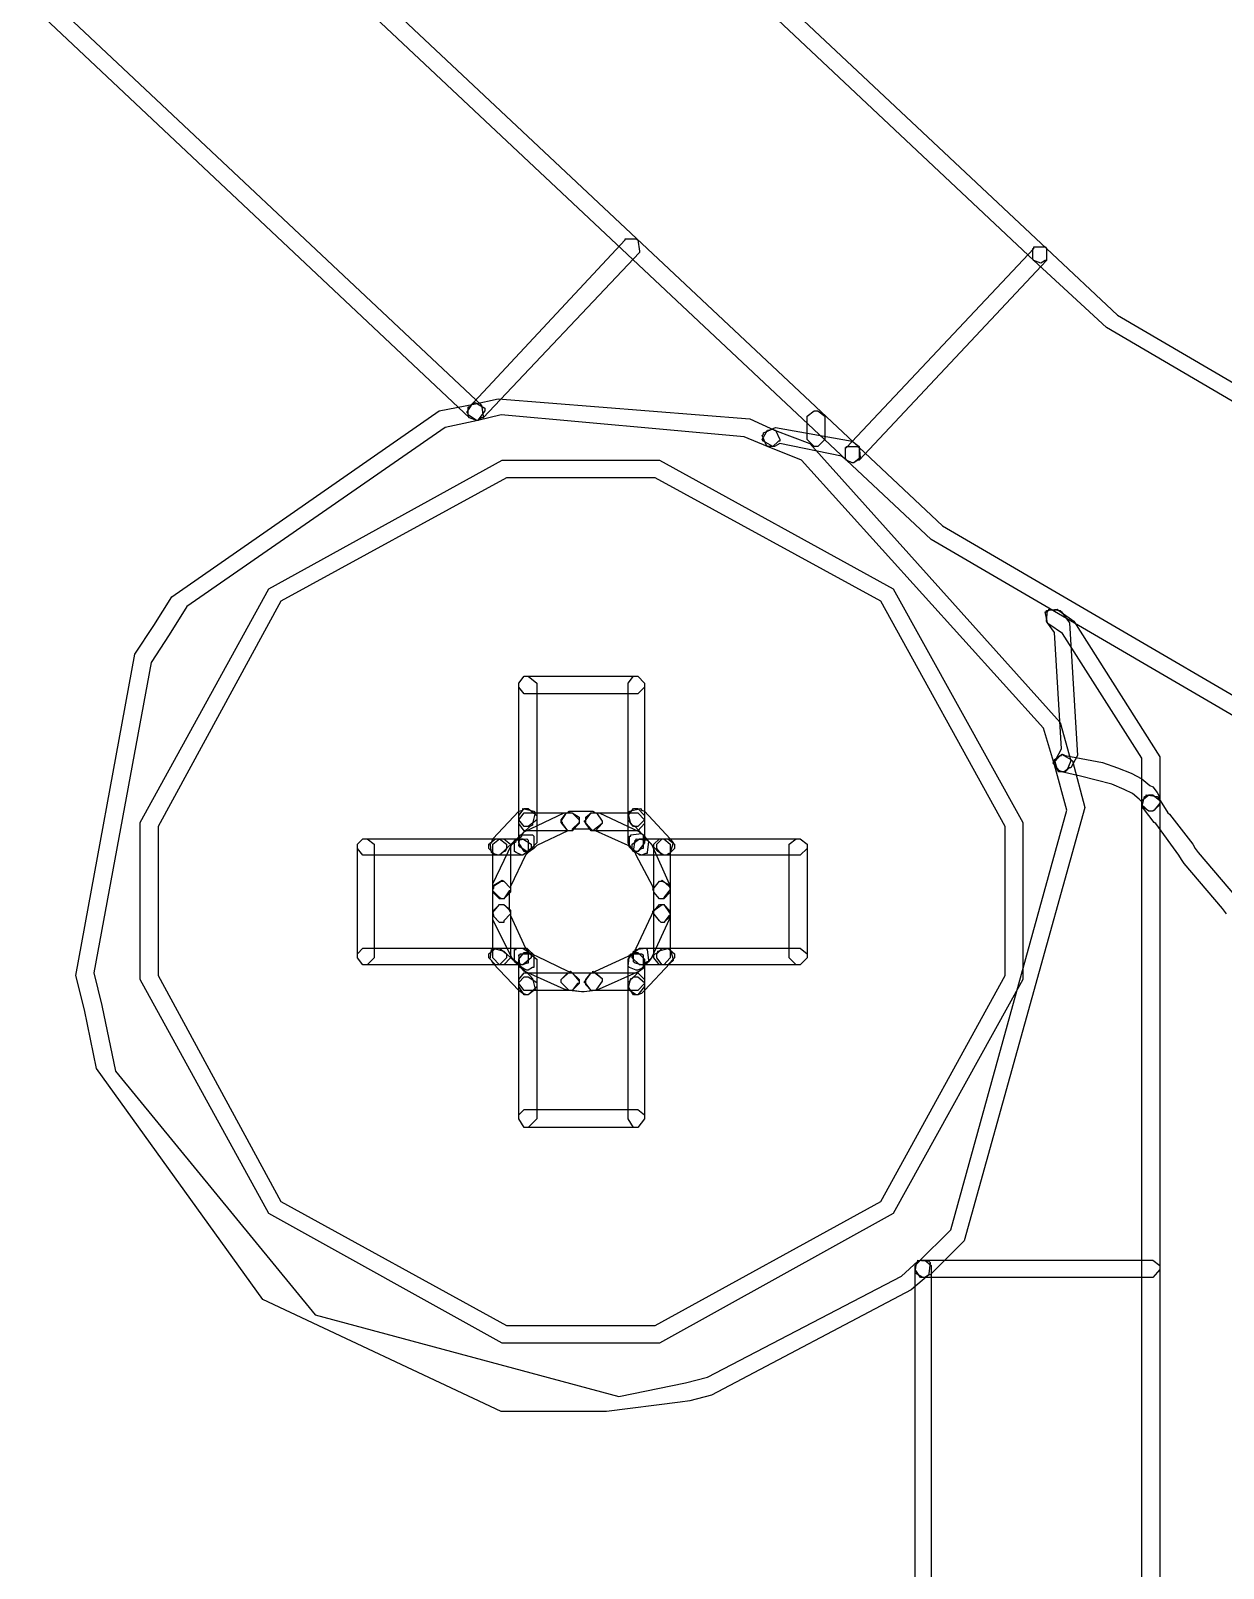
# Model space of a CAD drawing. Extents: x 0.54 to 10.46, y 0.74 to 7.76.
# Drawn here: x 1.4455 to 1.4928, y 4.524 to 4.585 of the extents above; entities that cross this region are included whole.
import ezdxf

# ---------------------------------------------------------------- set-up
doc = ezdxf.new("R2010")
doc.units = 0
doc.layers.get('0').update_dxf_attribs({"linetype": 'CONTINUOUS'})

msp = doc.modelspace()

# ---------------------------------------------------------------- linework, layer by layer
at = {"color": 0}
for points in [[(1.48557, 4.57574), (1.48557, 4.57574), (1.48529, 4.57585), (1.48529, 4.57585), (1.45921, 4.60037), (1.45915, 4.60042), (1.4591, 4.60086), (1.45915, 4.60086), (1.45915, 4.60092), (1.45958, 4.60092), (1.45964, 4.60086), (1.48579, 4.57633), (1.48579, 4.57633), (1.48579, 4.5759), (1.48579, 4.57585), (1.48574, 4.57585), (1.48557, 4.57574), (1.48557, 4.57574)], [(1.47808, 4.56782), (1.47808, 4.56782), (1.47786, 4.56793), (1.47786, 4.56793), (1.45176, 4.59244), (1.45171, 4.5925), (1.45171, 4.59293), (1.45176, 4.59293), (1.45176, 4.59299), (1.45221, 4.59299), (1.45226, 4.59293), (1.47835, 4.56842), (1.47835, 4.56842), (1.47835, 4.56799), (1.47835, 4.56793), (1.47831, 4.56793), (1.47814, 4.56782), (1.47808, 4.56782)], [(1.46317, 4.5695), (1.46317, 4.5695), (1.46289, 4.56961), (1.46289, 4.56961), (1.44558, 4.58589), (1.44553, 4.58594), (1.44547, 4.58637), (1.44553, 4.58637), (1.44553, 4.58643), (1.44601, 4.58643), (1.44607, 4.58637), (1.46337, 4.5701), (1.46337, 4.5701), (1.46343, 4.56967), (1.46343, 4.56961), (1.46337, 4.56961), (1.46322, 4.5695), (1.46317, 4.5695)], [(1.46317, 4.5695), (1.46317, 4.5695), (1.46289, 4.56961), (1.46289, 4.56961), (1.46283, 4.56967), (1.46283, 4.57004), (1.46289, 4.57004), (1.46907, 4.57667), (1.46907, 4.57671), (1.46951, 4.57671), (1.46957, 4.57667), (1.46957, 4.57667), (1.46963, 4.57622), (1.46963, 4.57617), (1.46343, 4.56961), (1.46337, 4.56961), (1.46322, 4.5695), (1.46317, 4.5695)], [(1.47808, 4.56782), (1.47808, 4.56782), (1.47786, 4.56793), (1.47786, 4.56793), (1.47781, 4.56799), (1.47781, 4.56842), (1.47786, 4.56842), (1.48529, 4.57633), (1.48529, 4.57639), (1.48574, 4.57639), (1.48579, 4.57633), (1.48579, 4.57633), (1.48579, 4.5759), (1.48579, 4.57585), (1.47835, 4.56793), (1.47831, 4.56793), (1.47814, 4.56782), (1.47808, 4.56782)], [(1.52756, 4.55908), (1.52186, 4.55908), (1.50483, 4.56342), (1.48817, 4.57319), (1.48529, 4.57585), (1.48525, 4.5759), (1.48525, 4.57633), (1.48529, 4.57633), (1.48529, 4.57639), (1.48574, 4.57639), (1.48579, 4.57633), (1.48861, 4.57368), (1.50504, 4.56407), (1.52192, 4.55979), (1.52756, 4.55979), (1.52761, 4.55979), (1.52794, 4.55951), (1.52794, 4.5594), (1.52794, 4.55935), (1.52761, 4.55908), (1.52756, 4.55908)], [(1.46733, 4.53017), (1.46414, 4.53017), (1.45469, 4.53461), (1.44808, 4.54378), (1.4476, 4.54611), (1.44726, 4.54747), (1.4496, 4.56022), (1.45036, 4.56136), (1.45107, 4.5625), (1.46169, 4.56988), (1.46306, 4.57015), (1.46311, 4.57021), (1.46349, 4.56999), (1.46349, 4.56988), (1.46349, 4.56988), (1.46326, 4.56956), (1.46322, 4.5695), (1.46192, 4.56922), (1.45167, 4.56212), (1.45096, 4.56099), (1.45025, 4.5599), (1.44797, 4.54758), (1.44829, 4.54628), (1.44883, 4.54368), (1.45676, 4.53401), (1.46881, 4.53076), (1.47146, 4.53131), (1.47233, 4.53153), (1.48004, 4.53554), (1.48068, 4.53614), (1.48068, 4.53618), (1.48112, 4.53614), (1.48118, 4.53608), (1.48118, 4.53608), (1.48112, 4.53564), (1.48112, 4.5356), (1.48042, 4.535), (1.4725, 4.53082), (1.47163, 4.5306), (1.47125, 4.53054), (1.46832, 4.53017), (1.46733, 4.53017)], [(1.47488, 4.56847), (1.47488, 4.56847), (1.47472, 4.56847), (1.47472, 4.56847), (1.47379, 4.56885), (1.46414, 4.56972), (1.46322, 4.5695), (1.46317, 4.5695), (1.46283, 4.56972), (1.46283, 4.56976), (1.46278, 4.56982), (1.463, 4.57015), (1.46306, 4.57015), (1.46403, 4.57036), (1.47401, 4.56956), (1.47499, 4.56912), (1.47504, 4.56912), (1.47521, 4.56874), (1.47521, 4.56868), (1.47515, 4.56868), (1.47493, 4.56847), (1.47488, 4.56847)], [(1.47667, 4.56847), (1.47657, 4.56847), (1.47629, 4.56874), (1.47629, 4.56879), (1.47629, 4.56956), (1.47629, 4.56967), (1.47657, 4.56988), (1.47667, 4.56988), (1.47672, 4.56988), (1.477, 4.56967), (1.477, 4.56956), (1.477, 4.56879), (1.477, 4.56874), (1.47672, 4.56847), (1.47667, 4.56847)], [(1.47808, 4.56782), (1.47808, 4.56782), (1.47786, 4.56793), (1.47786, 4.56793), (1.47765, 4.56808), (1.47521, 4.56858), (1.47499, 4.56847), (1.47493, 4.56847), (1.47456, 4.56868), (1.47456, 4.56868), (1.4745, 4.56874), (1.47472, 4.56912), (1.47478, 4.56912), (1.47504, 4.56922), (1.47808, 4.56868), (1.47835, 4.56847), (1.47835, 4.56847), (1.4784, 4.56803), (1.4784, 4.56799), (1.47835, 4.56799), (1.47814, 4.56782), (1.47808, 4.56782)], [(1.48643, 4.55556), (1.48633, 4.55556), (1.48611, 4.55583), (1.48611, 4.55583), (1.48568, 4.55729), (1.47607, 4.56793), (1.47472, 4.56847), (1.47467, 4.56853), (1.4745, 4.5689), (1.47456, 4.56896), (1.47456, 4.56901), (1.47493, 4.56917), (1.47499, 4.56912), (1.4764, 4.56858), (1.48633, 4.55751), (1.48676, 4.55599), (1.48676, 4.55599), (1.4866, 4.55561), (1.48654, 4.55556), (1.48654, 4.55556), (1.48643, 4.55556), (1.48643, 4.55556)], [(1.52756, 4.54824), (1.52083, 4.54824), (1.50082, 4.55333), (1.48122, 4.56478), (1.47786, 4.56793), (1.47781, 4.56799), (1.47781, 4.56842), (1.47786, 4.56842), (1.47786, 4.56847), (1.47831, 4.56847), (1.47835, 4.56842), (1.48167, 4.56532), (1.50108, 4.55399), (1.52094, 4.54893), (1.52756, 4.54893), (1.52761, 4.54893), (1.52794, 4.54872), (1.52794, 4.54861), (1.52794, 4.54856), (1.52761, 4.54824), (1.52756, 4.54824)], [(1.46733, 4.53288), (1.46419, 4.53288), (1.45492, 4.53803), (1.44982, 4.54731), (1.44982, 4.5504), (1.44982, 4.55354), (1.45492, 4.56282), (1.46419, 4.56793), (1.46733, 4.56793), (1.47043, 4.56793), (1.47971, 4.56282), (1.48486, 4.55354), (1.48486, 4.5504), (1.48486, 4.54731), (1.47971, 4.53803), (1.47043, 4.53288), (1.46733, 4.53288)], [(1.46733, 4.56722), (1.46436, 4.56722), (1.4554, 4.56233), (1.45053, 4.55339), (1.45053, 4.5504), (1.45053, 4.54747), (1.4554, 4.53851), (1.46436, 4.53358), (1.46733, 4.53358), (1.47026, 4.53358), (1.47922, 4.53851), (1.48415, 4.54747), (1.48415, 4.5504), (1.48415, 4.55339), (1.47922, 4.56233), (1.47026, 4.56722), (1.46733, 4.56722)], [(1.48996, 4.55399), (1.48986, 4.55399), (1.48958, 4.55425), (1.48958, 4.55431), (1.48958, 4.5561), (1.48643, 4.56104), (1.48589, 4.56142), (1.48583, 4.56147), (1.48574, 4.5619), (1.48579, 4.5619), (1.48579, 4.56196), (1.48622, 4.56201), (1.48628, 4.56196), (1.48688, 4.56153), (1.49029, 4.55615), (1.49029, 4.55431), (1.49029, 4.55425), (1.49001, 4.55399), (1.48996, 4.55399)], [(1.48643, 4.55556), (1.48643, 4.55556), (1.48628, 4.55561), (1.48628, 4.55561), (1.48622, 4.55567), (1.48611, 4.55604), (1.48617, 4.55604), (1.48639, 4.55647), (1.48611, 4.56108), (1.48583, 4.56147), (1.48579, 4.56153), (1.48583, 4.56196), (1.48589, 4.56196), (1.48589, 4.56201), (1.48633, 4.56196), (1.48639, 4.5619), (1.48671, 4.56147), (1.48703, 4.55621), (1.48676, 4.55572), (1.48671, 4.55572), (1.48649, 4.55556), (1.48643, 4.55556)], [(1.46951, 4.55865), (1.46517, 4.55865), (1.46506, 4.55865), (1.46485, 4.55892), (1.46485, 4.55897), (1.46485, 4.55908), (1.46506, 4.55935), (1.46517, 4.55935), (1.46951, 4.55935), (1.46957, 4.55935), (1.46983, 4.55908), (1.46983, 4.55897), (1.46983, 4.55892), (1.46957, 4.55865), (1.46951, 4.55865)], [(1.46517, 4.55339), (1.46506, 4.55339), (1.46485, 4.55365), (1.46485, 4.55371), (1.46485, 4.55897), (1.46485, 4.55908), (1.46506, 4.55935), (1.46517, 4.55935), (1.46522, 4.55935), (1.46556, 4.55908), (1.46556, 4.55897), (1.46556, 4.55371), (1.46556, 4.55365), (1.46522, 4.55339), (1.46517, 4.55339)], [(1.46951, 4.55339), (1.4694, 4.55339), (1.46918, 4.55365), (1.46918, 4.55371), (1.46918, 4.55897), (1.46918, 4.55908), (1.4694, 4.55935), (1.46951, 4.55935), (1.46957, 4.55935), (1.46983, 4.55908), (1.46983, 4.55897), (1.46983, 4.55371), (1.46983, 4.55365), (1.46957, 4.55339), (1.46951, 4.55339)], [(1.4809, 4.53549), (1.4809, 4.53549), (1.48063, 4.53564), (1.48063, 4.53564), (1.48058, 4.53569), (1.48063, 4.53608), (1.48068, 4.53608), (1.48199, 4.53738), (1.4866, 4.55404), (1.48611, 4.55583), (1.48606, 4.55588), (1.48633, 4.55621), (1.48639, 4.55621), (1.48639, 4.55626), (1.48676, 4.55604), (1.48682, 4.55599), (1.48731, 4.55414), (1.48253, 4.53694), (1.48118, 4.5356), (1.48112, 4.5356), (1.48096, 4.53549), (1.4809, 4.53549)], [(1.48996, 4.55399), (1.48986, 4.55399), (1.48958, 4.55419), (1.48958, 4.55419), (1.48958, 4.55436), (1.48947, 4.55447), (1.48921, 4.55469), (1.48887, 4.55485), (1.48839, 4.55507), (1.48714, 4.55539), (1.48639, 4.55556), (1.48628, 4.55556), (1.48606, 4.55593), (1.48611, 4.55599), (1.48611, 4.55604), (1.48643, 4.55626), (1.48654, 4.55621), (1.48801, 4.55593), (1.48861, 4.55572), (1.48915, 4.5555), (1.48958, 4.55528), (1.4899, 4.55501), (1.49001, 4.55496), (1.49018, 4.55474), (1.49018, 4.55474), (1.49024, 4.55464), (1.49024, 4.55464), (1.49029, 4.55436), (1.49029, 4.55431), (1.49007, 4.55404), (1.49001, 4.55399), (1.48996, 4.55399)], [(1.48996, 4.46875), (1.48986, 4.46875), (1.48958, 4.46903), (1.48958, 4.46907), (1.48958, 4.55431), (1.48958, 4.55442), (1.48986, 4.55464), (1.48996, 4.55464), (1.49001, 4.55464), (1.49029, 4.55442), (1.49029, 4.55431), (1.49029, 4.46907), (1.49029, 4.46903), (1.49001, 4.46875), (1.48996, 4.46875)], [(1.46403, 4.55225), (1.46403, 4.55225), (1.46382, 4.55231), (1.46382, 4.55231), (1.46376, 4.55236), (1.46371, 4.55274), (1.46376, 4.55274), (1.46382, 4.5529), (1.46485, 4.55399), (1.465, 4.55404), (1.465, 4.5541), (1.46544, 4.55399), (1.4655, 4.55393), (1.4655, 4.55393), (1.46539, 4.5535), (1.46539, 4.55344), (1.46528, 4.55339), (1.46436, 4.55251), (1.46431, 4.5524), (1.46425, 4.5524), (1.46408, 4.55225), (1.46403, 4.55225)], [(1.46517, 4.5524), (1.46506, 4.5524), (1.46485, 4.55274), (1.46485, 4.55279), (1.46485, 4.55371), (1.46485, 4.55382), (1.46506, 4.5541), (1.46517, 4.5541), (1.46522, 4.5541), (1.46556, 4.55382), (1.46556, 4.55371), (1.46556, 4.55279), (1.46556, 4.55274), (1.46522, 4.5524), (1.46517, 4.5524)], [(1.4669, 4.55322), (1.46517, 4.55322), (1.46506, 4.55322), (1.46485, 4.5535), (1.46485, 4.55354), (1.46485, 4.55365), (1.46506, 4.55393), (1.46517, 4.55393), (1.4669, 4.55393), (1.46696, 4.55393), (1.46724, 4.55365), (1.46724, 4.55354), (1.46724, 4.5535), (1.46696, 4.55322), (1.4669, 4.55322)], [(1.46517, 4.5524), (1.46517, 4.5524), (1.4649, 4.55257), (1.4649, 4.55257), (1.46485, 4.55263), (1.4649, 4.55306), (1.46496, 4.55306), (1.46506, 4.55317), (1.46664, 4.55393), (1.46685, 4.55393), (1.4669, 4.55393), (1.46696, 4.55393), (1.46724, 4.55376), (1.46724, 4.55365), (1.46724, 4.55354), (1.46696, 4.55328), (1.46696, 4.55322), (1.46679, 4.55322), (1.46556, 4.55263), (1.46544, 4.55251), (1.46539, 4.55251), (1.46522, 4.5524), (1.46517, 4.5524)], [(1.4669, 4.55322), (1.46679, 4.55322), (1.46658, 4.5535), (1.46658, 4.55354), (1.46653, 4.5536), (1.46674, 4.55393), (1.46679, 4.55393), (1.46685, 4.55399), (1.46778, 4.55399), (1.46789, 4.55393), (1.46793, 4.55393), (1.46815, 4.5536), (1.46815, 4.55354), (1.46815, 4.5535), (1.46778, 4.55322), (1.46778, 4.55322), (1.46767, 4.55328), (1.46701, 4.55328), (1.46696, 4.55322), (1.4669, 4.55322)], [(1.4669, 4.55322), (1.46679, 4.55322), (1.46653, 4.55354), (1.46653, 4.55354), (1.46653, 4.55365), (1.46674, 4.55393), (1.46685, 4.55393), (1.4669, 4.55399), (1.46778, 4.55399), (1.46789, 4.55393), (1.46793, 4.55393), (1.46815, 4.5536), (1.46815, 4.55354), (1.46815, 4.5535), (1.46789, 4.55322), (1.46783, 4.55322), (1.46778, 4.55322), (1.46767, 4.55328), (1.46701, 4.55328), (1.46696, 4.55322), (1.4669, 4.55322)], [(1.46951, 4.5524), (1.46951, 4.5524), (1.46929, 4.55251), (1.46929, 4.55251), (1.46918, 4.55263), (1.46789, 4.55322), (1.46778, 4.55322), (1.46772, 4.55328), (1.46744, 4.5536), (1.4675, 4.55365), (1.4675, 4.55376), (1.46772, 4.55393), (1.46783, 4.55393), (1.46789, 4.55393), (1.46804, 4.55393), (1.46963, 4.55317), (1.46978, 4.55306), (1.46978, 4.55306), (1.46978, 4.55257), (1.46978, 4.55251), (1.46972, 4.55251), (1.46957, 4.5524), (1.46951, 4.5524)], [(1.46951, 4.55322), (1.46783, 4.55322), (1.46772, 4.55322), (1.4675, 4.5535), (1.4675, 4.55354), (1.4675, 4.55365), (1.46772, 4.55393), (1.46783, 4.55393), (1.46951, 4.55393), (1.46957, 4.55393), (1.46983, 4.55365), (1.46983, 4.55354), (1.46983, 4.5535), (1.46957, 4.55322), (1.46951, 4.55322)], [(1.47071, 4.55225), (1.4706, 4.55225), (1.47037, 4.5524), (1.47037, 4.5524), (1.47026, 4.55251), (1.46946, 4.55339), (1.46935, 4.55344), (1.46929, 4.5535), (1.46918, 4.55393), (1.46924, 4.55393), (1.46924, 4.55399), (1.46967, 4.5541), (1.46972, 4.55404), (1.46983, 4.55399), (1.47086, 4.5529), (1.47097, 4.55274), (1.47097, 4.55274), (1.47086, 4.55236), (1.47086, 4.55231), (1.47081, 4.55231), (1.47071, 4.55225), (1.47071, 4.55225)], [(1.46951, 4.5524), (1.4694, 4.5524), (1.46918, 4.55274), (1.46918, 4.55279), (1.46918, 4.55371), (1.46918, 4.55382), (1.4694, 4.5541), (1.46951, 4.5541), (1.46957, 4.5541), (1.46983, 4.55382), (1.46983, 4.55371), (1.46983, 4.55279), (1.46983, 4.55274), (1.46957, 4.5524), (1.46951, 4.5524)], [(1.46496, 4.55225), (1.46496, 4.55225), (1.46474, 4.55236), (1.46474, 4.55236), (1.46468, 4.5524), (1.46468, 4.55285), (1.46474, 4.55285), (1.46496, 4.553), (1.46496, 4.55306), (1.46539, 4.55306), (1.46544, 4.553), (1.46544, 4.553), (1.46544, 4.55257), (1.46544, 4.55251), (1.46522, 4.55236), (1.46517, 4.55236), (1.465, 4.55225), (1.46496, 4.55225)], [(1.46972, 4.55225), (1.46972, 4.55225), (1.46946, 4.55236), (1.46946, 4.55236), (1.4694, 4.5524), (1.46929, 4.55251), (1.46929, 4.55251), (1.46924, 4.55257), (1.46924, 4.553), (1.46929, 4.553), (1.46929, 4.55306), (1.46972, 4.55311), (1.46978, 4.55306), (1.47, 4.55279), (1.47, 4.55279), (1.46994, 4.55236), (1.46994, 4.55231), (1.46989, 4.55231), (1.46972, 4.55225), (1.46972, 4.55225)], [(1.45876, 4.5479), (1.45865, 4.5479), (1.45844, 4.54818), (1.45844, 4.54824), (1.45844, 4.55257), (1.45844, 4.55268), (1.45865, 4.5529), (1.45876, 4.5529), (1.45882, 4.5529), (1.4591, 4.55268), (1.4591, 4.55257), (1.4591, 4.54824), (1.4591, 4.54818), (1.45882, 4.5479), (1.45876, 4.5479)], [(1.46403, 4.55225), (1.45876, 4.55225), (1.45865, 4.55225), (1.45844, 4.55251), (1.45844, 4.55257), (1.45844, 4.55268), (1.45865, 4.5529), (1.45876, 4.5529), (1.46403, 4.5529), (1.46408, 4.5529), (1.46436, 4.55268), (1.46436, 4.55257), (1.46436, 4.55251), (1.46408, 4.55225), (1.46403, 4.55225)], [(1.46496, 4.55225), (1.46403, 4.55225), (1.46392, 4.55225), (1.46365, 4.55251), (1.46365, 4.55257), (1.46365, 4.55268), (1.46392, 4.5529), (1.46403, 4.5529), (1.46496, 4.5529), (1.465, 4.5529), (1.46533, 4.55268), (1.46533, 4.55257), (1.46533, 4.55251), (1.465, 4.55225), (1.46496, 4.55225)], [(1.46419, 4.55051), (1.46408, 4.55051), (1.46382, 4.55078), (1.46382, 4.55083), (1.46382, 4.55257), (1.46382, 4.55268), (1.46408, 4.5529), (1.46419, 4.5529), (1.46425, 4.5529), (1.46451, 4.55268), (1.46451, 4.55257), (1.46451, 4.55083), (1.46451, 4.55078), (1.46425, 4.55051), (1.46419, 4.55051)], [(1.46419, 4.55051), (1.46414, 4.55051), (1.46408, 4.55057), (1.46382, 4.55083), (1.46382, 4.55089), (1.46382, 4.55111), (1.46457, 4.55268), (1.46474, 4.55279), (1.46474, 4.55285), (1.46517, 4.5529), (1.46522, 4.55285), (1.46522, 4.55285), (1.46522, 4.5524), (1.46522, 4.55236), (1.46511, 4.55225), (1.46451, 4.551), (1.46451, 4.55083), (1.46446, 4.55083), (1.46425, 4.55051), (1.46419, 4.55051)], [(1.47071, 4.55225), (1.46972, 4.55225), (1.46963, 4.55225), (1.46935, 4.55251), (1.46935, 4.55257), (1.46935, 4.55268), (1.46963, 4.5529), (1.46972, 4.5529), (1.47071, 4.5529), (1.47076, 4.5529), (1.47103, 4.55268), (1.47103, 4.55257), (1.47103, 4.55251), (1.47076, 4.55225), (1.47071, 4.55225)], [(1.47054, 4.55051), (1.47043, 4.55051), (1.47021, 4.55078), (1.47021, 4.55083), (1.47017, 4.551), (1.46951, 4.55225), (1.46946, 4.55236), (1.4694, 4.5524), (1.46946, 4.55285), (1.46951, 4.55285), (1.46951, 4.5529), (1.46994, 4.55285), (1.47, 4.55279), (1.47011, 4.55268), (1.47081, 4.55111), (1.47086, 4.55089), (1.47086, 4.55089), (1.4706, 4.55057), (1.4706, 4.55051), (1.47054, 4.55051)], [(1.47054, 4.55051), (1.47043, 4.55051), (1.47021, 4.55078), (1.47021, 4.55083), (1.47021, 4.55257), (1.47021, 4.55268), (1.47043, 4.5529), (1.47054, 4.5529), (1.4706, 4.5529), (1.47086, 4.55268), (1.47086, 4.55257), (1.47086, 4.55083), (1.47086, 4.55078), (1.4706, 4.55051), (1.47054, 4.55051)], [(1.47597, 4.55225), (1.47065, 4.55225), (1.47054, 4.55225), (1.47032, 4.55251), (1.47032, 4.55257), (1.47032, 4.55268), (1.47054, 4.5529), (1.47065, 4.5529), (1.47597, 4.5529), (1.47601, 4.5529), (1.47629, 4.55268), (1.47629, 4.55257), (1.47629, 4.55251), (1.47601, 4.55225), (1.47597, 4.55225)], [(1.47597, 4.5479), (1.47586, 4.5479), (1.47558, 4.54818), (1.47558, 4.54824), (1.47558, 4.55257), (1.47558, 4.55268), (1.47586, 4.5529), (1.47597, 4.5529), (1.47601, 4.5529), (1.47629, 4.55268), (1.47629, 4.55257), (1.47629, 4.54824), (1.47629, 4.54818), (1.47601, 4.5479), (1.47597, 4.5479)], [(1.46419, 4.54958), (1.46408, 4.54958), (1.46386, 4.54981), (1.46386, 4.54986), (1.46382, 4.54997), (1.46382, 4.55089), (1.46386, 4.55094), (1.46386, 4.55106), (1.46419, 4.55126), (1.46425, 4.55122), (1.46425, 4.55122), (1.46451, 4.55094), (1.46451, 4.55083), (1.46446, 4.55078), (1.46446, 4.55007), (1.46451, 4.54997), (1.46451, 4.54992), (1.46425, 4.54964), (1.46425, 4.54958), (1.46419, 4.54958)], [(1.46419, 4.54958), (1.46408, 4.54958), (1.46382, 4.54986), (1.46382, 4.54986), (1.46382, 4.55013), (1.46382, 4.55078), (1.46382, 4.55094), (1.46382, 4.551), (1.46414, 4.55122), (1.46425, 4.55122), (1.46425, 4.55122), (1.46451, 4.55094), (1.46451, 4.55083), (1.46446, 4.55078), (1.46446, 4.55007), (1.46451, 4.54997), (1.46451, 4.54992), (1.46425, 4.54964), (1.46425, 4.54958), (1.46419, 4.54958)], [(1.47054, 4.54958), (1.47049, 4.54958), (1.47043, 4.54964), (1.47017, 4.54997), (1.47021, 4.54997), (1.47021, 4.55018), (1.47021, 4.55067), (1.47021, 4.55083), (1.47017, 4.55089), (1.47043, 4.55122), (1.47049, 4.55122), (1.47054, 4.55126), (1.47081, 4.551), (1.47086, 4.55094), (1.47086, 4.55089), (1.47086, 4.54997), (1.47086, 4.54986), (1.47081, 4.54986), (1.4706, 4.54958), (1.47054, 4.54958)], [(1.47054, 4.54958), (1.47049, 4.54958), (1.47043, 4.54964), (1.47017, 4.54997), (1.47021, 4.54997), (1.47021, 4.55018), (1.47021, 4.55067), (1.47021, 4.55083), (1.47017, 4.55089), (1.47043, 4.55122), (1.47049, 4.55122), (1.47054, 4.55122), (1.47086, 4.55106), (1.47086, 4.55094), (1.47086, 4.55089), (1.47086, 4.54997), (1.47086, 4.54986), (1.47086, 4.54981), (1.4706, 4.54958), (1.47054, 4.54958)], [(1.46419, 4.5479), (1.46408, 4.5479), (1.46382, 4.54818), (1.46382, 4.54824), (1.46382, 4.54992), (1.46382, 4.55003), (1.46408, 4.55029), (1.46419, 4.55029), (1.46425, 4.55029), (1.46451, 4.55003), (1.46451, 4.54992), (1.46451, 4.54824), (1.46451, 4.54818), (1.46425, 4.5479), (1.46419, 4.5479)], [(1.46496, 4.5479), (1.46496, 4.5479), (1.46474, 4.54801), (1.46474, 4.54801), (1.46457, 4.54818), (1.46382, 4.54969), (1.46382, 4.54986), (1.46382, 4.54997), (1.46408, 4.55029), (1.46414, 4.55029), (1.46419, 4.55029), (1.46425, 4.55029), (1.46451, 4.55007), (1.46451, 4.54997), (1.46451, 4.54986), (1.46511, 4.54856), (1.46522, 4.54844), (1.46522, 4.54844), (1.46522, 4.54801), (1.46522, 4.54796), (1.46517, 4.54796), (1.465, 4.5479), (1.46496, 4.5479)], [(1.46972, 4.5479), (1.46972, 4.5479), (1.46946, 4.54796), (1.46946, 4.54796), (1.4694, 4.54801), (1.4694, 4.54844), (1.46946, 4.54844), (1.46951, 4.54856), (1.47011, 4.54986), (1.47017, 4.54997), (1.47017, 4.55003), (1.47054, 4.55029), (1.4706, 4.55029), (1.4706, 4.55029), (1.47086, 4.54992), (1.47086, 4.54986), (1.47081, 4.54969), (1.47011, 4.54818), (1.47, 4.54801), (1.46994, 4.54801), (1.46978, 4.5479), (1.46972, 4.5479)], [(1.47054, 4.5479), (1.47043, 4.5479), (1.47021, 4.54818), (1.47021, 4.54824), (1.47021, 4.54992), (1.47021, 4.55003), (1.47043, 4.55029), (1.47054, 4.55029), (1.4706, 4.55029), (1.47086, 4.55003), (1.47086, 4.54992), (1.47086, 4.54824), (1.47086, 4.54818), (1.4706, 4.5479), (1.47054, 4.5479)], [(1.46403, 4.5479), (1.45876, 4.5479), (1.45865, 4.5479), (1.45844, 4.54818), (1.45844, 4.54824), (1.45844, 4.54833), (1.45865, 4.54856), (1.45876, 4.54856), (1.46403, 4.54856), (1.46408, 4.54856), (1.46436, 4.54833), (1.46436, 4.54824), (1.46436, 4.54818), (1.46408, 4.5479), (1.46403, 4.5479)], [(1.46496, 4.5479), (1.46403, 4.5479), (1.46392, 4.5479), (1.46365, 4.54818), (1.46365, 4.54824), (1.46365, 4.54833), (1.46392, 4.54856), (1.46403, 4.54856), (1.46496, 4.54856), (1.465, 4.54856), (1.46533, 4.54833), (1.46533, 4.54824), (1.46533, 4.54818), (1.465, 4.5479), (1.46496, 4.5479)], [(1.46517, 4.54671), (1.46517, 4.54671), (1.465, 4.54676), (1.465, 4.54676), (1.46485, 4.54688), (1.46382, 4.54796), (1.46376, 4.54807), (1.46371, 4.54812), (1.46376, 4.5485), (1.46382, 4.5485), (1.46382, 4.54856), (1.46425, 4.54844), (1.46431, 4.54839), (1.46436, 4.54833), (1.46528, 4.54747), (1.46539, 4.54736), (1.46539, 4.54736), (1.4655, 4.54693), (1.4655, 4.54688), (1.46544, 4.54688), (1.46522, 4.54671), (1.46517, 4.54671)], [(1.46517, 4.54769), (1.46517, 4.54769), (1.46496, 4.54779), (1.46496, 4.54779), (1.4649, 4.54785), (1.46474, 4.54796), (1.46474, 4.54796), (1.46468, 4.54801), (1.46468, 4.5485), (1.46474, 4.5485), (1.46474, 4.54856), (1.46517, 4.54856), (1.46522, 4.5485), (1.46544, 4.54829), (1.46544, 4.54829), (1.46544, 4.54785), (1.46544, 4.54779), (1.46539, 4.54779), (1.46522, 4.54769), (1.46517, 4.54769)], [(1.46517, 4.54671), (1.46506, 4.54671), (1.46485, 4.54704), (1.46485, 4.5471), (1.46485, 4.54801), (1.46485, 4.54812), (1.46506, 4.54839), (1.46517, 4.54839), (1.46522, 4.54839), (1.46556, 4.54812), (1.46556, 4.54801), (1.46556, 4.5471), (1.46556, 4.54704), (1.46522, 4.54671), (1.46517, 4.54671)], [(1.4669, 4.54688), (1.46685, 4.54688), (1.46664, 4.54693), (1.46506, 4.54764), (1.46496, 4.54775), (1.4649, 4.54779), (1.46485, 4.54829), (1.4649, 4.54829), (1.4649, 4.54833), (1.46539, 4.54833), (1.46544, 4.54829), (1.46556, 4.54824), (1.46679, 4.54764), (1.46696, 4.54758), (1.46696, 4.54758), (1.46724, 4.54725), (1.46724, 4.54715), (1.46718, 4.54715), (1.46696, 4.54688), (1.4669, 4.54688)], [(1.46783, 4.54688), (1.46772, 4.54688), (1.4675, 4.5471), (1.4675, 4.54715), (1.46744, 4.54719), (1.46772, 4.54758), (1.46778, 4.54758), (1.46789, 4.54764), (1.46918, 4.54824), (1.46929, 4.54829), (1.46929, 4.54833), (1.46972, 4.54833), (1.46978, 4.54829), (1.46978, 4.54829), (1.46978, 4.54779), (1.46978, 4.54775), (1.46963, 4.54764), (1.46804, 4.54693), (1.46789, 4.54688), (1.46783, 4.54688)], [(1.46951, 4.54769), (1.46951, 4.54769), (1.46924, 4.54779), (1.46924, 4.54779), (1.46918, 4.54785), (1.46924, 4.54829), (1.46929, 4.54829), (1.46946, 4.54844), (1.46946, 4.5485), (1.46989, 4.54856), (1.46994, 4.5485), (1.46994, 4.5485), (1.47, 4.54807), (1.47, 4.54801), (1.46972, 4.54775), (1.46972, 4.54775), (1.46957, 4.54769), (1.46951, 4.54769)], [(1.46951, 4.54671), (1.46951, 4.54671), (1.46924, 4.54688), (1.46924, 4.54688), (1.46918, 4.54693), (1.46929, 4.54736), (1.46935, 4.54736), (1.46946, 4.54747), (1.47026, 4.54833), (1.47037, 4.54839), (1.47037, 4.54844), (1.47081, 4.54856), (1.47086, 4.5485), (1.47086, 4.5485), (1.47097, 4.54812), (1.47097, 4.54807), (1.47086, 4.54796), (1.46983, 4.54688), (1.46972, 4.54676), (1.46972, 4.54676), (1.46957, 4.54671), (1.46951, 4.54671)], [(1.46951, 4.54671), (1.4694, 4.54671), (1.46918, 4.54704), (1.46918, 4.5471), (1.46918, 4.54801), (1.46918, 4.54812), (1.4694, 4.54839), (1.46951, 4.54839), (1.46957, 4.54839), (1.46983, 4.54812), (1.46983, 4.54801), (1.46983, 4.5471), (1.46983, 4.54704), (1.46957, 4.54671), (1.46951, 4.54671)], [(1.47071, 4.5479), (1.46972, 4.5479), (1.46963, 4.5479), (1.46935, 4.54818), (1.46935, 4.54824), (1.46935, 4.54833), (1.46963, 4.54856), (1.46972, 4.54856), (1.47071, 4.54856), (1.47076, 4.54856), (1.47103, 4.54833), (1.47103, 4.54824), (1.47103, 4.54818), (1.47076, 4.5479), (1.47071, 4.5479)], [(1.47597, 4.5479), (1.47065, 4.5479), (1.47054, 4.5479), (1.47032, 4.54818), (1.47032, 4.54824), (1.47032, 4.54833), (1.47054, 4.54856), (1.47065, 4.54856), (1.47597, 4.54856), (1.47601, 4.54856), (1.47629, 4.54833), (1.47629, 4.54824), (1.47629, 4.54818), (1.47601, 4.5479), (1.47597, 4.5479)], [(1.4669, 4.54688), (1.46517, 4.54688), (1.46506, 4.54688), (1.46485, 4.54715), (1.46485, 4.54719), (1.46485, 4.54731), (1.46506, 4.54758), (1.46517, 4.54758), (1.4669, 4.54758), (1.46696, 4.54758), (1.46724, 4.54731), (1.46724, 4.54719), (1.46724, 4.54715), (1.46696, 4.54688), (1.4669, 4.54688)], [(1.46733, 4.54682), (1.46733, 4.54682), (1.46696, 4.54688), (1.46685, 4.54688), (1.46679, 4.54693), (1.46653, 4.54719), (1.46653, 4.54725), (1.46653, 4.54731), (1.4669, 4.54764), (1.46696, 4.54758), (1.46701, 4.54758), (1.46767, 4.54758), (1.46778, 4.54758), (1.46778, 4.54764), (1.46815, 4.54736), (1.46815, 4.54725), (1.46815, 4.54725), (1.46793, 4.54693), (1.46789, 4.54688), (1.46789, 4.54688), (1.46744, 4.54682), (1.46733, 4.54682)], [(1.46733, 4.54682), (1.46733, 4.54682), (1.46685, 4.54688), (1.46685, 4.54688), (1.46679, 4.54693), (1.46653, 4.54719), (1.46653, 4.54725), (1.46653, 4.54731), (1.46679, 4.54758), (1.4669, 4.54758), (1.46696, 4.54758), (1.46701, 4.54758), (1.46767, 4.54758), (1.46778, 4.54758), (1.46783, 4.54758), (1.46789, 4.54758), (1.46815, 4.54736), (1.46815, 4.54725), (1.46815, 4.54725), (1.46793, 4.54693), (1.46789, 4.54688), (1.46783, 4.54688), (1.46744, 4.54682), (1.46733, 4.54682)], [(1.46951, 4.54688), (1.46783, 4.54688), (1.46772, 4.54688), (1.4675, 4.54715), (1.4675, 4.54719), (1.4675, 4.54731), (1.46772, 4.54758), (1.46783, 4.54758), (1.46951, 4.54758), (1.46957, 4.54758), (1.46983, 4.54731), (1.46983, 4.54719), (1.46983, 4.54715), (1.46957, 4.54688), (1.46951, 4.54688)], [(1.46517, 4.54144), (1.46506, 4.54144), (1.46485, 4.54178), (1.46485, 4.54183), (1.46485, 4.5471), (1.46485, 4.54719), (1.46506, 4.54742), (1.46517, 4.54742), (1.46522, 4.54742), (1.46556, 4.54719), (1.46556, 4.5471), (1.46556, 4.54183), (1.46556, 4.54178), (1.46522, 4.54144), (1.46517, 4.54144)], [(1.46951, 4.54144), (1.4694, 4.54144), (1.46918, 4.54178), (1.46918, 4.54183), (1.46918, 4.5471), (1.46918, 4.54719), (1.4694, 4.54742), (1.46951, 4.54742), (1.46957, 4.54742), (1.46983, 4.54719), (1.46983, 4.5471), (1.46983, 4.54183), (1.46983, 4.54178), (1.46957, 4.54144), (1.46951, 4.54144)], [(1.46951, 4.54144), (1.46517, 4.54144), (1.46506, 4.54144), (1.46485, 4.54178), (1.46485, 4.54183), (1.46485, 4.54194), (1.46506, 4.54215), (1.46517, 4.54215), (1.46951, 4.54215), (1.46957, 4.54215), (1.46983, 4.54194), (1.46983, 4.54183), (1.46983, 4.54178), (1.46957, 4.54144), (1.46951, 4.54144)], [(1.48996, 4.53549), (1.4809, 4.53549), (1.48079, 4.53549), (1.48058, 4.53581), (1.48058, 4.53586), (1.48058, 4.53597), (1.48079, 4.53618), (1.4809, 4.53618), (1.48996, 4.53618), (1.49001, 4.53618), (1.49029, 4.53597), (1.49029, 4.53586), (1.49029, 4.53581), (1.49001, 4.53549), (1.48996, 4.53549)], [(1.4809, 4.46875), (1.48079, 4.46875), (1.48058, 4.46903), (1.48058, 4.46907), (1.48058, 4.53586), (1.48058, 4.53597), (1.48079, 4.53618), (1.4809, 4.53618), (1.48096, 4.53618), (1.48122, 4.53597), (1.48122, 4.53586), (1.48122, 4.46907), (1.48122, 4.46903), (1.48096, 4.46875), (1.4809, 4.46875)]]:
    msp.add_lwpolyline(points, close=True, dxfattribs=at)
msp.add_lwpolyline([(1.49294, 4.54992), (1.49278, 4.55013), (1.49126, 4.55192), (1.49115, 4.55208), (1.49104, 4.55225), (1.49013, 4.5535), (1.49007, 4.55354), (1.48964, 4.5541), (1.48958, 4.55414), (1.48969, 4.55458), (1.48975, 4.55458), (1.48975, 4.55464), (1.49018, 4.55458), (1.49024, 4.55453), (1.49061, 4.55393), (1.49067, 4.55388), (1.4916, 4.55268), (1.49169, 4.55251), (1.49181, 4.55236), (1.49333, 4.55057)], dxfattribs=at)

doc.saveas('drawing.dxf')
